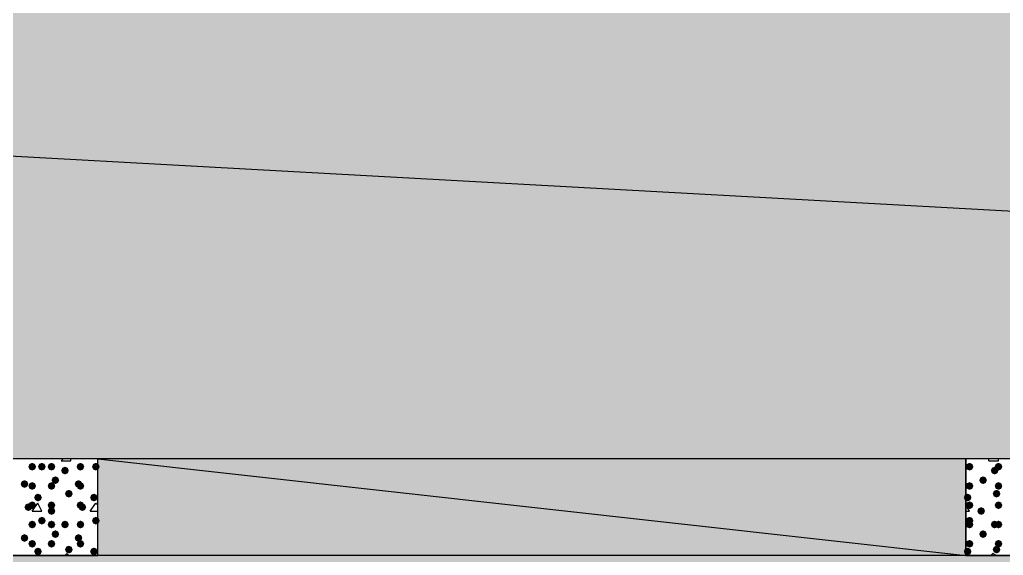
# Model space of a CAD drawing. Header units: millimetres. Extents: x 0 to 420, y 0 to 297.
# Drawn here: x 257.83 to 279.42, y 220.34 to 232.11 of the extents above; entities that cross this region are included whole.
import ezdxf

# ---------------------------------------------------------------- set-up
doc = ezdxf.new("R2010")
doc.units = ezdxf.units.MM
doc.layers.get('0').update_dxf_attribs({"linetype": 'CONTINUOUS'})

msp = doc.modelspace()

# ---------------------------------------------------------------- hatches: boundary and pattern name
at = {"true_color": 0x000008}
h = msp.add_hatch(color=0, dxfattribs=at)
h.paths.add_polyline_path([(378.544667, 241.511667), (32.469667, 241.511667), (378.544667, 222.461667)], flags=0)
h.paths.add_polyline_path([(32.469667, 241.511667), (378.544667, 222.461667), (32.469667, 222.461667)], flags=0)
h = msp.add_hatch(color=0, dxfattribs=at)
h.paths.add_polyline_path([(278.595667, 222.461667), (259.545667, 222.461667), (278.595667, 220.345)], flags=0)
h.paths.add_polyline_path([(259.545667, 222.461667), (278.595667, 220.345), (259.545667, 220.345)], flags=0)
at = {"true_color": 0x000007}
for points in [[(258.191, 222.292333), (258.166129, 222.232537), (258.106333, 222.207667), (258.046538, 222.232537), (258.021667, 222.292333), (258.046537, 222.352129), (258.106333, 222.377), (258.166129, 222.352129)], [(258.402667, 222.292333), (258.377796, 222.232537), (258.318, 222.207667), (258.258204, 222.232537), (258.233333, 222.292333), (258.258204, 222.352129), (258.318, 222.377), (258.377796, 222.352129)], [(258.614333, 222.292333), (258.589462, 222.232537), (258.529667, 222.207667), (258.469871, 222.232537), (258.445, 222.292333), (258.469871, 222.352129), (258.529667, 222.377), (258.589462, 222.352129)], [(258.910667, 222.207667), (258.885796, 222.147871), (258.826, 222.123), (258.766204, 222.147871), (258.741333, 222.207667), (258.766204, 222.267462), (258.826, 222.292333), (258.885796, 222.267463)], [(259.249333, 222.292333), (259.224462, 222.232537), (259.164667, 222.207667), (259.104871, 222.232537), (259.08, 222.292333), (259.104871, 222.352129), (259.164667, 222.377), (259.224462, 222.352129)], [(259.588, 222.292333), (259.563129, 222.232537), (259.503333, 222.207667), (259.443537, 222.232537), (259.418667, 222.292333), (259.443537, 222.352129), (259.503333, 222.377), (259.563129, 222.352129)], [(278.765, 222.292333), (278.740129, 222.232537), (278.680333, 222.207667), (278.620538, 222.232537), (278.595667, 222.292333), (278.620537, 222.352129), (278.680333, 222.377), (278.740129, 222.352129)], [(278.765, 222.292333), (278.740129, 222.232537), (278.680333, 222.207667), (278.620538, 222.232537), (278.595667, 222.292333), (278.620537, 222.352129), (278.680333, 222.377), (278.740129, 222.352129)], [(279.315333, 222.207667), (279.290462, 222.147871), (279.230667, 222.123), (279.170871, 222.147871), (279.146, 222.207667), (279.170871, 222.267462), (279.230667, 222.292333), (279.290462, 222.267463)], [(279.4, 222.292333), (279.375129, 222.232537), (279.315333, 222.207667), (279.255538, 222.232537), (279.230667, 222.292333), (279.255537, 222.352129), (279.315333, 222.377), (279.375129, 222.352129)], [(258.021667, 221.911333), (257.996796, 221.851537), (257.937, 221.826667), (257.877204, 221.851537), (257.852333, 221.911333), (257.877204, 221.971129), (257.937, 221.996), (257.996796, 221.971129)], [(258.191, 221.869), (258.166129, 221.809204), (258.106333, 221.784333), (258.046538, 221.809204), (258.021667, 221.869), (258.046537, 221.928796), (258.106333, 221.953667), (258.166129, 221.928796)], [(258.614333, 221.869), (258.589462, 221.809204), (258.529667, 221.784333), (258.469871, 221.809204), (258.445, 221.869), (258.469871, 221.928796), (258.529667, 221.953667), (258.589462, 221.928796)], [(258.699, 221.996), (258.674129, 221.936204), (258.614333, 221.911333), (258.554538, 221.936204), (258.529667, 221.996), (258.554537, 222.055796), (258.614333, 222.080667), (258.674129, 222.055796)], [(259.207, 221.911333), (259.182129, 221.851537), (259.122333, 221.826667), (259.062537, 221.851537), (259.037667, 221.911333), (259.062537, 221.971129), (259.122333, 221.996), (259.182129, 221.971129)], [(259.249333, 221.869), (259.224462, 221.809204), (259.164667, 221.784333), (259.104871, 221.809204), (259.08, 221.869), (259.104871, 221.928796), (259.164667, 221.953667), (259.224462, 221.928796)], [(278.765, 221.869), (278.740129, 221.809204), (278.680333, 221.784333), (278.620538, 221.809204), (278.595667, 221.869), (278.620537, 221.928796), (278.680333, 221.953667), (278.740129, 221.928796)], [(279.061333, 221.996), (279.036462, 221.936204), (278.976667, 221.911333), (278.916871, 221.936204), (278.892, 221.996), (278.916871, 222.055796), (278.976667, 222.080667), (279.036462, 222.055796)], [(279.4, 221.869), (279.375129, 221.809204), (279.315333, 221.784333), (279.255538, 221.809204), (279.230667, 221.869), (279.255537, 221.928796), (279.315333, 221.953667), (279.375129, 221.928796)], [(258.995333, 221.699667), (258.970462, 221.639871), (258.910667, 221.615), (258.850871, 221.639871), (258.826, 221.699667), (258.850871, 221.759462), (258.910667, 221.784333), (258.970462, 221.759463)], [(279.357667, 221.699667), (279.332796, 221.639871), (279.273, 221.615), (279.213204, 221.639871), (279.188333, 221.699667), (279.213204, 221.759462), (279.273, 221.784333), (279.332796, 221.759463)], [(258.191, 221.445667), (258.166129, 221.385871), (258.106333, 221.361), (258.046538, 221.385871), (258.021667, 221.445667), (258.046537, 221.505462), (258.106333, 221.530333), (258.166129, 221.505463)], [(258.318, 221.615), (258.293129, 221.555204), (258.233333, 221.530333), (258.173537, 221.555204), (258.148667, 221.615), (258.173537, 221.674796), (258.233333, 221.699667), (258.293129, 221.674796)], [(258.614333, 221.445667), (258.589462, 221.385871), (258.529667, 221.361), (258.469871, 221.385871), (258.445, 221.445667), (258.469871, 221.505462), (258.529667, 221.530333), (258.589462, 221.505463)], [(259.249333, 221.445667), (259.224462, 221.385871), (259.164667, 221.361), (259.104871, 221.385871), (259.08, 221.445667), (259.104871, 221.505462), (259.164667, 221.530333), (259.224462, 221.505463)], [(259.545667, 221.615), (259.520796, 221.555204), (259.461, 221.530333), (259.401204, 221.555204), (259.376333, 221.615), (259.401204, 221.674796), (259.461, 221.699667), (259.520796, 221.674796)], [(278.722667, 221.615), (278.697796, 221.555204), (278.638, 221.530333), (278.578204, 221.555204), (278.553333, 221.615), (278.578204, 221.674796), (278.638, 221.699667), (278.697796, 221.674796)], [(278.765, 221.445667), (278.740129, 221.385871), (278.680333, 221.361), (278.620538, 221.385871), (278.595667, 221.445667), (278.620537, 221.505462), (278.680333, 221.530333), (278.740129, 221.505463)], [(279.4, 221.445667), (279.375129, 221.385871), (279.315333, 221.361), (279.255538, 221.385871), (279.230667, 221.445667), (279.255537, 221.505462), (279.315333, 221.530333), (279.375129, 221.505463)], [(258.106333, 221.403333), (258.081462, 221.343537), (258.021667, 221.318667), (257.961871, 221.343537), (257.937, 221.403333), (257.961871, 221.463129), (258.021667, 221.488), (258.081462, 221.463129)], [(258.614333, 221.318667), (258.589462, 221.258871), (258.529667, 221.234), (258.469871, 221.258871), (258.445, 221.318667), (258.469871, 221.378462), (258.529667, 221.403333), (258.589462, 221.378463)], [(259.291667, 221.403333), (259.266796, 221.343537), (259.207, 221.318667), (259.147204, 221.343537), (259.122333, 221.403333), (259.147204, 221.463129), (259.207, 221.488), (259.266796, 221.463129)], [(279.019, 221.318667), (278.994129, 221.258871), (278.934333, 221.234), (278.874537, 221.258871), (278.849667, 221.318667), (278.874537, 221.378462), (278.934333, 221.403333), (278.994129, 221.378463)], [(258.191, 221.022333), (258.166129, 220.962537), (258.106333, 220.937667), (258.046538, 220.962537), (258.021667, 221.022333), (258.046537, 221.082129), (258.106333, 221.107), (258.166129, 221.082129)], [(258.402667, 221.107), (258.377796, 221.047204), (258.318, 221.022333), (258.258204, 221.047204), (258.233333, 221.107), (258.258204, 221.166796), (258.318, 221.191667), (258.377796, 221.166796)], [(258.614333, 221.022333), (258.589462, 220.962537), (258.529667, 220.937667), (258.469871, 220.962537), (258.445, 221.022333), (258.469871, 221.082129), (258.529667, 221.107), (258.589462, 221.082129)], [(258.910667, 221.022333), (258.885796, 220.962537), (258.826, 220.937667), (258.766204, 220.962537), (258.741333, 221.022333), (258.766204, 221.082129), (258.826, 221.107), (258.885796, 221.082129)], [(259.249333, 221.022333), (259.224462, 220.962537), (259.164667, 220.937667), (259.104871, 220.962537), (259.08, 221.022333), (259.104871, 221.082129), (259.164667, 221.107), (259.224462, 221.082129)], [(259.588, 221.107), (259.563129, 221.047204), (259.503333, 221.022333), (259.443537, 221.047204), (259.418667, 221.107), (259.443537, 221.166796), (259.503333, 221.191667), (259.563129, 221.166796)], [(278.765, 221.107), (278.740129, 221.047204), (278.680333, 221.022333), (278.620538, 221.047204), (278.595667, 221.107), (278.620537, 221.166796), (278.680333, 221.191667), (278.740129, 221.166796)], [(278.765, 221.022333), (278.740129, 220.962537), (278.680333, 220.937667), (278.620538, 220.962537), (278.595667, 221.022333), (278.620537, 221.082129), (278.680333, 221.107), (278.740129, 221.082129)], [(279.315333, 221.022333), (279.290462, 220.962537), (279.230667, 220.937667), (279.170871, 220.962537), (279.146, 221.022333), (279.170871, 221.082129), (279.230667, 221.107), (279.290462, 221.082129)], [(279.4, 221.022333), (279.375129, 220.962537), (279.315333, 220.937667), (279.255538, 220.962537), (279.230667, 221.022333), (279.255537, 221.082129), (279.315333, 221.107), (279.375129, 221.082129)], [(258.699, 220.810667), (258.674129, 220.750871), (258.614333, 220.726), (258.554538, 220.750871), (258.529667, 220.810667), (258.554537, 220.870462), (258.614333, 220.895333), (258.674129, 220.870463)], [(279.061333, 220.810667), (279.036462, 220.750871), (278.976667, 220.726), (278.916871, 220.750871), (278.892, 220.810667), (278.916871, 220.870462), (278.976667, 220.895333), (279.036462, 220.870463)], [(258.021667, 220.726), (257.996796, 220.666204), (257.937, 220.641333), (257.877204, 220.666204), (257.852333, 220.726), (257.877204, 220.785796), (257.937, 220.810667), (257.996796, 220.785796)], [(258.191, 220.599), (258.166129, 220.539204), (258.106333, 220.514333), (258.046538, 220.539204), (258.021667, 220.599), (258.046537, 220.658796), (258.106333, 220.683667), (258.166129, 220.658796)], [(258.614333, 220.599), (258.589462, 220.539204), (258.529667, 220.514333), (258.469871, 220.539204), (258.445, 220.599), (258.469871, 220.658796), (258.529667, 220.683667), (258.589462, 220.658796)], [(259.207, 220.726), (259.182129, 220.666204), (259.122333, 220.641333), (259.062537, 220.666204), (259.037667, 220.726), (259.062537, 220.785796), (259.122333, 220.810667), (259.182129, 220.785796)], [(259.249333, 220.599), (259.224462, 220.539204), (259.164667, 220.514333), (259.104871, 220.539204), (259.08, 220.599), (259.104871, 220.658796), (259.164667, 220.683667), (259.224462, 220.658796)], [(278.765, 220.599), (278.740129, 220.539204), (278.680333, 220.514333), (278.620538, 220.539204), (278.595667, 220.599), (278.620537, 220.658796), (278.680333, 220.683667), (278.740129, 220.658796)], [(279.4, 220.599), (279.375129, 220.539204), (279.315333, 220.514333), (279.255538, 220.539204), (279.230667, 220.599), (279.255537, 220.658796), (279.315333, 220.683667), (279.375129, 220.658796)], [(258.318, 220.429667), (258.293129, 220.369871), (258.233333, 220.345), (258.173537, 220.369871), (258.148667, 220.429667), (258.173537, 220.489462), (258.233333, 220.514333), (258.293129, 220.489463)], [(258.995333, 220.472), (258.970462, 220.412204), (258.910667, 220.387333), (258.850871, 220.412204), (258.826, 220.472), (258.850871, 220.531796), (258.910667, 220.556667), (258.970462, 220.531796)], [(259.545667, 220.429667), (259.520796, 220.369871), (259.461, 220.345), (259.401204, 220.369871), (259.376333, 220.429667), (259.401204, 220.489462), (259.461, 220.514333), (259.520796, 220.489463)], [(278.722667, 220.429667), (278.697796, 220.369871), (278.638, 220.345), (278.578204, 220.369871), (278.553333, 220.429667), (278.578204, 220.489462), (278.638, 220.514333), (278.697796, 220.489463)], [(279.357667, 220.472), (279.332796, 220.412204), (279.273, 220.387333), (279.213204, 220.412204), (279.188333, 220.472), (279.213204, 220.531796), (279.273, 220.556667), (279.332796, 220.531796)]]:
    msp.add_hatch(color=0, dxfattribs=at).paths.add_polyline_path(points, flags=0)
at = {"true_color": 0x000008}
h = msp.add_hatch(color=0, dxfattribs=at)
h.paths.add_polyline_path([(378.544667, 220.345), (217.17, 220.345), (378.544667, 201.252667)], flags=0)
h.paths.add_polyline_path([(217.17, 220.345), (378.544667, 201.252667), (217.17, 201.252667)], flags=0)

# ---------------------------------------------------------------- linework, layer by layer
at = {"color": 0, "true_color": 0x000008}
for points in [[(378.544667, 241.511667), (32.469667, 241.511667), (378.544667, 222.461667)], [(32.469667, 241.511667), (378.544667, 222.461667), (32.469667, 222.461667)], [(278.595667, 222.461667), (259.545667, 222.461667), (278.595667, 220.345)], [(259.545667, 222.461667), (278.595667, 220.345), (259.545667, 220.345)], [(378.544667, 220.345), (217.17, 220.345), (378.544667, 201.252667)]]:
    msp.add_lwpolyline(points, close=True, dxfattribs=at)
at = {"color": 0, "true_color": 0x000007}
for points in [[(257.429, 222.461667), (257.429, 220.345), (259.545667, 220.345), (259.545667, 222.461667)], [(278.595667, 222.461667), (278.595667, 220.345), (280.712333, 220.345), (280.712333, 222.461667)]]:
    msp.add_lwpolyline(points, close=True, dxfattribs=at)
for points in [[(258.741333, 222.419333), (258.783667, 222.461667)], [(258.741333, 222.419333), (258.953, 222.419333)], [(258.953, 222.419333), (258.953, 222.461667)], [(279.103667, 222.419333), (279.103667, 222.461667)], [(279.103667, 222.419333), (279.315333, 222.419333)], [(279.315333, 222.419333), (279.315333, 222.461667)], [(258.106333, 221.318667), (258.233333, 221.488)], [(258.106333, 221.318667), (258.318, 221.318667)], [(258.318, 221.318667), (258.233333, 221.488)], [(259.376333, 221.318667), (259.503333, 221.488)], [(259.376333, 221.318667), (259.545667, 221.318667)], [(259.545667, 221.445667), (259.503333, 221.488)], [(278.680333, 221.318667), (278.595667, 221.445667)], [(278.595667, 221.318667), (278.680333, 221.318667)], [(258.826, 220.345), (258.868333, 220.387333)], [(258.910667, 220.345), (258.868333, 220.387333)], [(279.146, 220.345), (279.188333, 220.387333)], [(279.273, 220.345), (279.188333, 220.387333)]]:
    msp.add_lwpolyline(points, dxfattribs=at)

doc.saveas('drawing.dxf')
